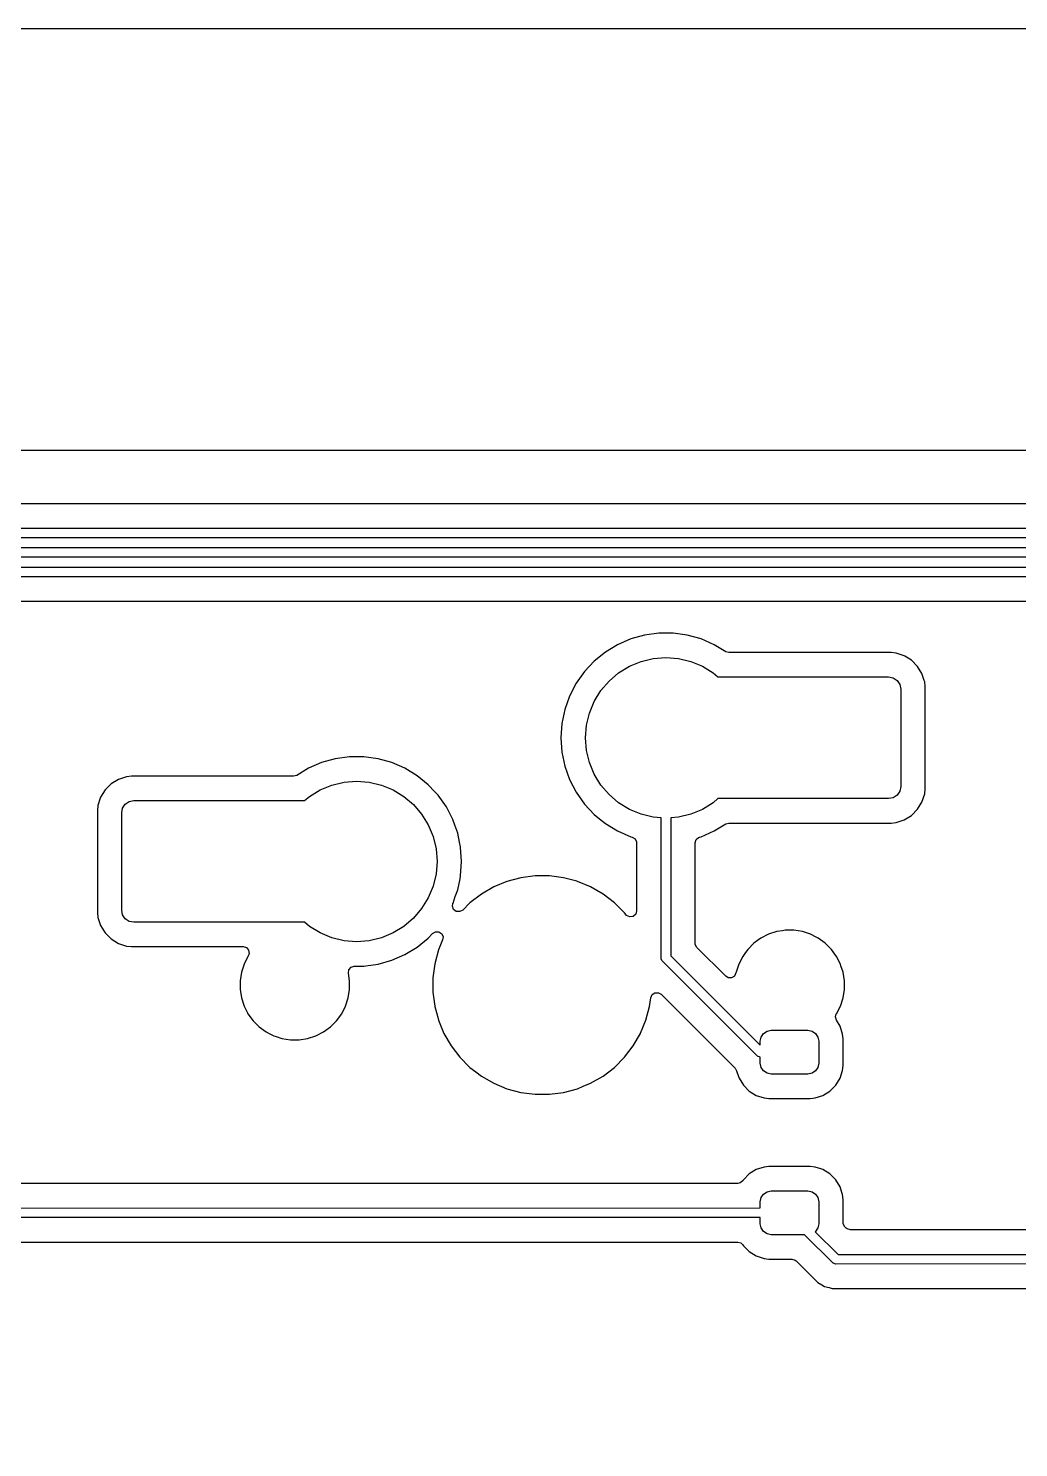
# Model space of a CAD drawing. Header units: millimetres. Extents: x 46 to 4458, y 59 to 1499.
# Drawn here: x 1940.36 to 1960.69, y 915.53 to 944.7 of the extents above; entities that cross this region are included whole.
import ezdxf

# ---------------------------------------------------------------- set-up
doc = ezdxf.new("R2010")
doc.units = ezdxf.units.MM
doc.layers.add('BLACK', color=7, linetype='Continuous')

msp = doc.modelspace()

# ---------------------------------------------------------------- linework, layer by layer
msp.add_lwpolyline([(1739.51188, 833.25441), (1638.06271, 833.5564), (1638.38771, 944.69762), (2107.13583, 944.69762), (2107.13583, 832.69492), (1950.85196, 832.69492)])
at = {"layer": 'BLACK', "linetype": 'Continuous'}
for p, q in [((1856.80163, 936.02944), (2102.68362, 936.02944)), ((2082.1834, 934.93044), (1930.5402, 934.93044)), ((1930.51892, 934.42802), (2082.27007, 934.42994)), ((2082.22674, 934.23186), (1930.50812, 934.22994)), ((2063.57674, 933.83186), (1930.70812, 933.82994)), ((1930.71892, 934.02802), (2063.62007, 934.02994)), ((1930.91886, 933.62802), (2044.97007, 933.62994)), ((2044.92674, 933.43186), (1930.90812, 933.42994)), ((1930.97149, 932.92944), (1984.65482, 932.92944)), ((1952.72627, 932.15045), (1952.45644, 932.03325)), ((1953.00956, 932.22983), (1952.72627, 932.15045)), ((1953.30102, 932.26989), (1953.00956, 932.22983)), ((1953.00956, 932.22983), (1953.00956, 932.22983)), ((1953.59522, 932.26989), (1953.30102, 932.26989)), ((1953.30102, 932.26989), (1953.30102, 932.26989)), ((1953.74095, 932.24986), (1953.59522, 932.26989)), ((1953.59522, 932.26989), (1953.59522, 932.26989)), ((1953.88667, 932.22983), (1953.74095, 932.24986)), ((1953.88668, 932.22983), (1953.88667, 932.22983)), ((1954.16996, 932.15045), (1953.88668, 932.22983)), ((1953.88668, 932.22983), (1953.88668, 932.22983)), ((1954.43979, 932.03325), (1954.16996, 932.15045)), ((1952.20507, 931.88039), (1951.97686, 931.69473)), ((1952.45644, 932.03325), (1952.20507, 931.88039)), ((1952.45644, 932.03325), (1952.45644, 932.03325)), ((1954.4398, 932.03325), (1954.43979, 932.03325)), ((1954.67875, 931.88794), (1954.4398, 932.03325)), ((1954.74318, 931.86989), (1954.67875, 931.88794)), ((1956.12099, 931.86989), (1954.74318, 931.86989)), ((1956.121, 931.86989), (1956.12099, 931.86989)), ((1958.07313, 931.86989), (1956.121, 931.86989)), ((1958.07314, 931.86989), (1958.07313, 931.86989)), ((1958.17591, 931.85939), (1958.07314, 931.86989)), ((1958.17592, 931.85939), (1958.17591, 931.85939)), ((1958.34098, 931.80469), (1958.17592, 931.85939)), ((1958.34245, 931.8042), (1958.34098, 931.80469)), ((1958.34246, 931.8042), (1958.34245, 931.8042)), ((1958.35508, 931.79641), (1958.34246, 931.8042)), ((1958.49178, 931.7121), (1958.35508, 931.79641)), ((1951.97686, 931.69473), (1951.77605, 931.47971)), ((1952.47827, 931.45427), (1952.69904, 931.58955)), ((1952.69904, 931.58955), (1952.93824, 931.68863)), ((1952.93824, 931.68863), (1953.19, 931.74907)), ((1953.19, 931.74907), (1953.44812, 931.76939)), ((1953.44812, 931.76939), (1953.70624, 931.74907)), ((1953.70624, 931.74907), (1953.958, 931.68863)), ((1953.958, 931.68863), (1954.1972, 931.58955)), ((1954.1972, 931.58955), (1954.41797, 931.45427)), ((1958.61583, 931.58804), (1958.49178, 931.7121)), ((1958.70793, 931.43872), (1958.61583, 931.58804)), ((1951.6064, 931.23937), (1951.47105, 930.97815)), ((1951.77605, 931.47971), (1951.6064, 931.23937)), ((1951.6064, 931.23937), (1951.6064, 931.23937)), ((1952.11324, 931.08923), (1952.28139, 931.28611)), ((1952.28139, 931.28611), (1952.47827, 931.45427)), ((1954.41797, 931.45427), (1954.51734, 931.36939)), ((1954.51734, 931.36939), (1956.07312, 931.36939)), ((1956.07312, 931.36939), (1958.02312, 931.36939)), ((1958.02312, 931.36939), (1958.11879, 931.35036)), ((1958.11879, 931.35036), (1958.1999, 931.29616)), ((1958.1999, 931.29616), (1958.25409, 931.21506)), ((1958.25409, 931.21506), (1958.27312, 931.11939)), ((1958.7555, 931.29518), (1958.70793, 931.43872)), ((1958.76312, 931.27219), (1958.7555, 931.29518)), ((1958.76312, 931.27218), (1958.76312, 931.27219)), ((1958.7728, 931.17741), (1958.76312, 931.27218)), ((1951.47105, 930.97815), (1951.37253, 930.70095)), ((1951.97796, 930.86847), (1952.11324, 931.08923)), ((1958.27312, 931.11939), (1958.27312, 929.11939)), ((1958.77362, 931.1694), (1958.7728, 931.17741)), ((1958.77362, 929.06938), (1958.77362, 931.1694)), ((1951.37252, 930.70093), (1951.31267, 930.4129)), ((1951.37253, 930.70095), (1951.37252, 930.70093)), ((1951.81843, 930.3775), (1951.87888, 930.62927)), ((1951.87888, 930.62927), (1951.97796, 930.86847)), ((1951.31267, 930.4129), (1951.29259, 930.11939)), ((1951.31267, 930.4129), (1951.31267, 930.4129)), ((1951.79812, 930.11939), (1951.81843, 930.3775)), ((1951.29259, 930.11939), (1951.31267, 929.82588)), ((1951.81843, 929.86127), (1951.79812, 930.11939)), ((1951.31267, 929.82588), (1951.31267, 929.82587)), ((1951.31267, 929.82587), (1951.37252, 929.53784)), ((1951.87888, 929.60951), (1951.81843, 929.86127)), ((1946.10644, 929.49325), (1945.86749, 929.34794)), ((1946.37627, 929.61045), (1946.10644, 929.49325)), ((1946.10644, 929.49325), (1946.10644, 929.49325)), ((1946.65956, 929.68983), (1946.37627, 929.61045)), ((1946.95102, 929.72989), (1946.65956, 929.68983)), ((1946.65956, 929.68983), (1946.65956, 929.68983)), ((1947.24522, 929.72989), (1946.95102, 929.72989)), ((1946.95102, 929.72989), (1946.95102, 929.72989)), ((1947.39095, 929.70986), (1947.24522, 929.72989)), ((1947.24522, 929.72989), (1947.24522, 929.72989)), ((1947.53667, 929.68983), (1947.39095, 929.70986)), ((1947.53668, 929.68983), (1947.53667, 929.68983)), ((1947.81996, 929.61045), (1947.53668, 929.68983)), ((1947.53668, 929.68983), (1947.53668, 929.68983)), ((1948.08979, 929.49325), (1947.81996, 929.61045)), ((1948.0898, 929.49325), (1948.08979, 929.49325)), ((1948.34116, 929.34039), (1948.0898, 929.49325)), ((1951.37252, 929.53784), (1951.37253, 929.53783)), ((1951.37253, 929.53783), (1951.47105, 929.26063)), ((1951.97796, 929.3703), (1951.87888, 929.60951)), ((1942.05446, 929.1721), (1941.93041, 929.04805)), ((1942.20378, 929.2642), (1942.05446, 929.1721)), ((1942.20379, 929.2642), (1942.20378, 929.2642)), ((1942.37032, 929.31939), (1942.20379, 929.2642)), ((1942.4731, 929.32989), (1942.37032, 929.31939)), ((1942.37032, 929.31939), (1942.37032, 929.31939)), ((1942.47312, 929.32989), (1942.4731, 929.32989)), ((1945.80306, 929.32989), (1942.47312, 929.32989)), ((1945.86749, 929.34794), (1945.80306, 929.32989)), ((1946.58824, 929.14863), (1946.84, 929.20907)), ((1946.84, 929.20907), (1947.09812, 929.22939)), ((1947.09812, 929.22939), (1947.35624, 929.20907)), ((1947.35624, 929.20907), (1947.608, 929.14863)), ((1948.56938, 929.15473), (1948.34116, 929.34039)), ((1948.56938, 929.15472), (1948.56938, 929.15473)), ((1948.70325, 929.01138), (1948.56938, 929.15472)), ((1948.56938, 929.15472), (1948.56938, 929.15472)), ((1951.47105, 929.26063), (1951.6064, 928.99941)), ((1952.11324, 929.14954), (1951.97796, 929.3703)), ((1941.83131, 928.87761), (1941.78312, 928.73218)), ((1941.8383, 928.89872), (1941.83131, 928.87761)), ((1941.83831, 928.89872), (1941.8383, 928.89872)), ((1941.93041, 929.04805), (1941.83831, 928.89872)), ((1946.02889, 928.82939), (1946.12827, 928.91427)), ((1946.12827, 928.91427), (1946.34904, 929.04955)), ((1946.34904, 929.04955), (1946.58824, 929.14863)), ((1947.608, 929.14863), (1947.8472, 929.04955)), ((1947.8472, 929.04955), (1948.06797, 928.91427)), ((1948.06797, 928.91427), (1948.26485, 928.74611)), ((1948.77019, 928.93971), (1948.70325, 929.01138)), ((1948.93984, 928.69937), (1948.77019, 928.93971)), ((1951.6064, 928.99941), (1951.6064, 928.9994)), ((1951.6064, 928.9994), (1951.77605, 928.75906)), ((1952.28139, 928.95266), (1952.11324, 929.14954)), ((1952.47827, 928.78451), (1952.28139, 928.95266)), ((1954.51734, 928.86939), (1954.41797, 928.78451)), ((1955.97312, 928.86939), (1954.51734, 928.86939)), ((1958.02312, 928.86939), (1955.97312, 928.86939)), ((1958.11879, 928.88842), (1958.02312, 928.86939)), ((1958.1999, 928.94261), (1958.11879, 928.88842)), ((1958.25409, 929.02372), (1958.1999, 928.94261)), ((1958.27312, 929.11939), (1958.25409, 929.02372)), ((1958.70793, 928.80005), (1958.76312, 928.96659)), ((1958.76312, 928.96659), (1958.77362, 929.06938)), ((1941.78312, 928.73218), (1941.77262, 928.6294)), ((1941.77262, 928.6294), (1941.77262, 926.52939)), ((1941.78312, 928.73218), (1941.78312, 928.73218)), ((1941.78312, 928.73218), (1941.78312, 928.73218)), ((1942.27312, 928.57939), (1942.29215, 928.67506)), ((1942.27312, 926.57939), (1942.27312, 928.57939)), ((1942.29215, 928.67506), (1942.34634, 928.75616)), ((1942.34634, 928.75616), (1942.42745, 928.81036)), ((1942.42745, 928.81036), (1942.52312, 928.82939)), ((1942.52312, 928.82939), (1944.57312, 928.82939)), ((1944.57312, 928.82939), (1946.02889, 928.82939)), ((1948.26485, 928.74611), (1948.433, 928.54923)), ((1948.93984, 928.69936), (1948.93984, 928.69937)), ((1948.93984, 928.69937), (1948.93984, 928.69937)), ((1949.07519, 928.43815), (1948.93984, 928.69936)), ((1951.77605, 928.75906), (1951.97686, 928.54405)), ((1952.69904, 928.64923), (1952.47827, 928.78451)), ((1952.93824, 928.55014), (1952.69904, 928.64923)), ((1954.1972, 928.64923), (1953.958, 928.55014)), ((1954.41797, 928.78451), (1954.1972, 928.64923)), ((1958.49178, 928.52668), (1958.61583, 928.65073)), ((1958.61583, 928.65073), (1958.70793, 928.80005)), ((1948.433, 928.54923), (1948.56828, 928.32847)), ((1948.56828, 928.32847), (1948.66736, 928.08927)), ((1949.11472, 928.32693), (1949.07519, 928.43815)), ((1949.17371, 928.16095), (1949.11472, 928.32693)), ((1951.97686, 928.54405), (1952.08257, 928.45805)), ((1952.08257, 928.45805), (1952.20507, 928.35839)), ((1952.20507, 928.35839), (1952.20507, 928.35839)), ((1952.20507, 928.35839), (1952.20507, 928.35839)), ((1952.20507, 928.35839), (1952.45644, 928.20553)), ((1953.19, 928.4897), (1952.93824, 928.55014)), ((1953.34881, 928.4772), (1953.19, 928.4897)), ((1953.35004, 925.57988), (1953.34881, 928.4772)), ((1953.70624, 928.4897), (1953.5469, 928.47716)), ((1953.5469, 928.47716), (1953.5481, 925.63817)), ((1953.958, 928.55014), (1953.70624, 928.4897)), ((1954.4398, 928.20553), (1954.67875, 928.35084)), ((1954.67875, 928.35084), (1954.74318, 928.36889)), ((1954.74318, 928.36889), (1955.9231, 928.36889)), ((1955.9231, 928.36889), (1955.92311, 928.36889)), ((1955.92311, 928.36889), (1958.07313, 928.36889)), ((1958.07313, 928.36889), (1958.17592, 928.37939)), ((1958.17592, 928.37939), (1958.34245, 928.43457)), ((1958.34245, 928.43457), (1958.49178, 928.52668)), ((1948.66736, 928.08927), (1948.72781, 927.8375)), ((1949.17371, 928.16093), (1949.17371, 928.16095)), ((1949.2119, 927.97719), (1949.17371, 928.16093)), ((1952.45644, 928.20553), (1952.45644, 928.20553)), ((1952.45644, 928.20553), (1952.72628, 928.08832)), ((1952.72628, 928.08832), (1952.75707, 928.07969)), ((1952.75707, 928.07969), (1952.81632, 928.04265)), ((1952.81632, 928.04265), (1952.84613, 927.97946)), ((1954.04862, 927.96029), (1954.0683, 928.02733)), ((1954.0683, 928.02733), (1954.12111, 928.07308)), ((1954.12111, 928.07308), (1954.13917, 928.07969)), ((1954.13917, 928.07969), (1954.16996, 928.08832)), ((1954.16996, 928.08832), (1954.43979, 928.20552)), ((1954.16996, 928.08832), (1954.16996, 928.08832)), ((1954.43979, 928.20552), (1954.4398, 928.20553)), ((1954.4398, 928.20553), (1954.4398, 928.20553)), ((1948.72781, 927.8375), (1948.74812, 927.57939)), ((1949.23173, 927.88173), (1949.2119, 927.97719)), ((1949.23357, 927.8729), (1949.23173, 927.88173)), ((1949.23381, 927.86941), (1949.23357, 927.8729)), ((1949.23357, 927.8729), (1949.23357, 927.8729)), ((1949.25364, 927.57939), (1949.23381, 927.86941)), ((1952.84613, 927.97946), (1952.84762, 927.96029)), ((1952.84762, 927.96029), (1952.84762, 926.56391)), ((1954.04862, 925.89948), (1954.04862, 927.96029)), ((1948.74812, 927.57939), (1948.72781, 927.32127)), ((1949.23357, 927.28588), (1949.25364, 927.57939)), ((1948.72781, 927.32127), (1948.66736, 927.06951)), ((1949.17371, 926.99784), (1949.22068, 927.22385)), ((1949.22068, 927.22385), (1949.23357, 927.28588)), ((1950.18512, 927.16924), (1949.91332, 927.05665)), ((1950.46932, 927.24539), (1950.18512, 927.16924)), ((1950.761, 927.28379), (1950.46932, 927.24539)), ((1950.76101, 927.28379), (1950.761, 927.28379)), ((1951.05523, 927.28379), (1950.76101, 927.28379)), ((1950.76101, 927.28379), (1950.76101, 927.28379)), ((1951.05524, 927.28379), (1951.05523, 927.28379)), ((1951.05523, 927.28379), (1951.05523, 927.28379)), ((1951.34692, 927.24539), (1951.05524, 927.28379)), ((1951.6172, 927.17296), (1951.34692, 927.24539)), ((1951.34692, 927.24539), (1951.34692, 927.24539)), ((1951.34692, 927.24539), (1951.34692, 927.24539)), ((1951.63111, 927.16924), (1951.6172, 927.17296)), ((1951.90291, 927.05665), (1951.63111, 927.16924)), ((1948.56828, 926.8303), (1948.433, 926.60954)), ((1948.66736, 927.06951), (1948.56828, 926.8303)), ((1949.07672, 926.72492), (1949.12425, 926.85867)), ((1949.12425, 926.85867), (1949.17371, 926.99783)), ((1949.17371, 926.99783), (1949.17371, 926.99784)), ((1949.17371, 926.99784), (1949.17371, 926.99784)), ((1949.65851, 926.90954), (1949.42511, 926.73044)), ((1949.65853, 926.90955), (1949.65851, 926.90954)), ((1949.91331, 927.05665), (1949.65853, 926.90955)), ((1949.91332, 927.05665), (1949.91331, 927.05665)), ((1951.90293, 927.05665), (1951.90291, 927.05665)), ((1952.15771, 926.90955), (1951.90293, 927.05665)), ((1952.15772, 926.90954), (1952.15771, 926.90955)), ((1952.15771, 926.90955), (1952.15771, 926.90955)), ((1952.39113, 926.73044), (1952.15772, 926.90954)), ((1952.15772, 926.90954), (1952.15772, 926.90954)), ((1952.15772, 926.90954), (1952.15772, 926.90954)), ((1941.77262, 926.52939), (1941.77262, 926.52937)), ((1941.77262, 926.52937), (1941.78312, 926.42659)), ((1942.29215, 926.48372), (1942.27312, 926.57939)), ((1948.433, 926.60954), (1948.26485, 926.41266)), ((1949.06401, 926.65954), (1949.07396, 926.71779)), ((1949.08843, 926.59408), (1949.06401, 926.65954)), ((1949.07396, 926.71779), (1949.07519, 926.72061)), ((1949.07519, 926.72062), (1949.07672, 926.72492)), ((1949.07519, 926.72061), (1949.07519, 926.72062)), ((1949.14436, 926.55221), (1949.08843, 926.59408)), ((1949.21405, 926.54722), (1949.14436, 926.55221)), ((1949.27538, 926.58071), (1949.21405, 926.54722)), ((1949.42511, 926.73044), (1949.27538, 926.58071)), ((1952.39114, 926.73043), (1952.39113, 926.73044)), ((1952.59916, 926.5224), (1952.39114, 926.73043)), ((1952.84762, 926.56391), (1952.82793, 926.49687)), ((1941.78312, 926.42659), (1941.78312, 926.42659)), ((1941.78312, 926.42659), (1941.8383, 926.26006)), ((1941.8383, 926.26006), (1941.83831, 926.26005)), ((1941.83831, 926.26005), (1941.87013, 926.20845)), ((1942.34634, 926.40261), (1942.29215, 926.48372)), ((1942.42745, 926.34842), (1942.34634, 926.40261)), ((1942.52312, 926.32939), (1942.42745, 926.34842)), ((1944.44812, 926.32939), (1942.52312, 926.32939)), ((1946.02889, 926.32939), (1944.44812, 926.32939)), ((1946.12827, 926.24451), (1946.02889, 926.32939)), ((1946.34904, 926.10923), (1946.12827, 926.24451)), ((1948.06797, 926.24451), (1947.8472, 926.10923)), ((1948.26485, 926.41266), (1948.06797, 926.24451)), ((1952.59917, 926.52239), (1952.59916, 926.5224)), ((1952.62524, 926.48842), (1952.59917, 926.52239)), ((1952.64242, 926.47019), (1952.62524, 926.48842)), ((1952.70597, 926.44117), (1952.64242, 926.47019)), ((1952.77513, 926.45111), (1952.70597, 926.44117)), ((1952.82793, 926.49687), (1952.77513, 926.45111)), ((1941.87013, 926.20845), (1941.93041, 926.11073)), ((1941.93041, 926.11073), (1942.05446, 925.98668)), ((1942.05446, 925.98668), (1942.20379, 925.89457)), ((1946.58824, 926.01014), (1946.34904, 926.10923)), ((1946.84, 925.9497), (1946.58824, 926.01014)), ((1947.09812, 925.92939), (1946.84, 925.9497)), ((1947.35624, 925.9497), (1947.09812, 925.92939)), ((1947.608, 926.01014), (1947.35624, 925.9497)), ((1947.8472, 926.10923), (1947.608, 926.01014)), ((1948.34117, 925.81839), (1948.56938, 926.00405)), ((1948.56938, 926.00405), (1948.65761, 926.09852)), ((1948.65761, 926.09852), (1948.71775, 926.13408)), ((1948.71775, 926.13408), (1948.78757, 926.13148)), ((1948.86279, 925.96643), (1948.77827, 925.76238)), ((1948.78757, 926.13148), (1948.8449, 926.09154)), ((1948.8449, 926.09154), (1948.87154, 926.02695)), ((1948.87154, 926.02695), (1948.86279, 925.96643)), ((1955.33076, 925.95298), (1955.25491, 925.89787)), ((1955.39823, 926.002), (1955.33076, 925.95298)), ((1955.55608, 926.08243), (1955.39823, 926.002)), ((1955.72456, 926.13717), (1955.55608, 926.08243)), ((1955.55608, 926.08243), (1955.55608, 926.08243)), ((1955.84121, 926.15565), (1955.72456, 926.13717)), ((1955.89954, 926.16489), (1955.84121, 926.15565)), ((1956.0767, 926.16489), (1955.89954, 926.16489)), ((1956.16419, 926.15103), (1956.0767, 926.16489)), ((1956.25168, 926.13717), (1956.16419, 926.15103)), ((1956.42016, 926.08243), (1956.25168, 926.13717)), ((1956.53158, 926.02566), (1956.42016, 926.08243)), ((1956.42016, 926.08243), (1956.42016, 926.08243)), ((1956.57801, 926.002), (1956.53158, 926.02566)), ((1956.72133, 925.89787), (1956.57801, 926.002)), ((1942.20379, 925.89457), (1942.37032, 925.83939)), ((1942.37032, 925.83939), (1942.47311, 925.82889)), ((1942.47311, 925.82889), (1944.40024, 925.82889)), ((1944.40024, 925.82889), (1944.40025, 925.82889)), ((1944.40025, 925.82889), (1944.76717, 925.82889)), ((1944.76717, 925.82889), (1944.83421, 925.8092)), ((1944.83421, 925.8092), (1944.87996, 925.7564)), ((1944.8899, 925.68724), (1944.86749, 925.63201)), ((1944.87996, 925.7564), (1944.8899, 925.68724)), ((1947.81996, 925.54832), (1948.0898, 925.66553)), ((1948.0898, 925.66553), (1948.34117, 925.81839)), ((1948.77827, 925.76238), (1948.70212, 925.47818)), ((1954.05145, 925.87313), (1954.04862, 925.89948)), ((1954.08494, 925.8118), (1954.05145, 925.87313)), ((1954.6777, 925.21904), (1954.08494, 925.8118)), ((1955.08492, 925.71105), (1955.02551, 925.62928)), ((1955.12964, 925.7726), (1955.08492, 925.71105)), ((1955.2549, 925.89787), (1955.12964, 925.7726)), ((1955.12964, 925.7726), (1955.12964, 925.7726)), ((1955.12964, 925.7726), (1955.12964, 925.7726)), ((1955.25491, 925.89787), (1955.2549, 925.89787)), ((1955.2549, 925.89787), (1955.2549, 925.89787)), ((1956.8466, 925.7726), (1956.72133, 925.89787)), ((1956.95073, 925.62928), (1956.8466, 925.7726)), ((1944.78508, 925.47143), (1944.73033, 925.30294)), ((1944.86551, 925.62928), (1944.78508, 925.47143)), ((1944.78508, 925.47143), (1944.78508, 925.47143)), ((1944.86749, 925.63201), (1944.86551, 925.62928)), ((1946.93762, 925.35478), (1946.98262, 925.40823)), ((1946.98262, 925.40823), (1947.04937, 925.42887)), ((1947.04937, 925.42887), (1947.05114, 925.42889)), ((1947.05114, 925.42889), (1947.24522, 925.42889)), ((1947.24522, 925.42889), (1947.28972, 925.435)), ((1947.28972, 925.435), (1947.53667, 925.46895)), ((1947.53667, 925.46895), (1947.81996, 925.54832)), ((1948.70212, 925.47818), (1948.66372, 925.1865)), ((1953.36497, 925.54383), (1953.35004, 925.57988)), ((1953.37741, 925.52868), (1953.36497, 925.54383)), ((1955.33256, 923.57624), (1953.37741, 925.52868)), ((1953.5481, 925.63817), (1955.38812, 923.80071)), ((1954.94508, 925.47143), (1954.89033, 925.30295)), ((1955.02551, 925.62928), (1954.94508, 925.47143)), ((1954.94508, 925.47143), (1954.94508, 925.47143)), ((1956.97743, 925.57689), (1956.95073, 925.62928)), ((1956.98099, 925.5699), (1956.97743, 925.57689)), ((1957.03116, 925.47143), (1956.98099, 925.5699)), ((1957.043, 925.435), (1957.03116, 925.47143)), ((1957.03116, 925.47143), (1957.03116, 925.47143)), ((1957.08591, 925.30294), (1957.043, 925.435)), ((1944.71662, 925.21638), (1944.70262, 925.12797)), ((1944.70262, 925.12797), (1944.70262, 924.95081)), ((1944.73033, 925.30294), (1944.71662, 925.21638)), ((1946.92867, 925.28549), (1946.93762, 925.35478)), ((1946.95362, 925.12797), (1946.92867, 925.28549)), ((1946.95362, 924.95081), (1946.95362, 925.12797)), ((1948.66372, 925.1865), (1948.66372, 925.18649)), ((1948.66372, 925.18649), (1948.66372, 924.89229)), ((1954.72875, 925.18825), (1954.6777, 925.21904)), ((1954.79861, 925.18725), (1954.72875, 925.18825)), ((1954.85793, 925.22418), (1954.79861, 925.18725)), ((1954.88786, 925.28732), (1954.85793, 925.22418)), ((1954.89033, 925.30295), (1954.88786, 925.28732)), ((1957.11362, 925.12797), (1957.08591, 925.30294)), ((1957.11362, 924.95081), (1957.11362, 925.12797)), ((1944.70262, 924.95081), (1944.71014, 924.90331)), ((1944.71014, 924.90331), (1944.73033, 924.77583)), ((1946.92591, 924.77583), (1946.95362, 924.95081)), ((1948.66372, 924.89229), (1948.66372, 924.89227)), ((1948.66372, 924.89227), (1948.70136, 924.60636)), ((1953.11412, 924.60059), (1953.13755, 924.7786)), ((1953.13755, 924.7786), (1953.16582, 924.8425)), ((1953.16582, 924.8425), (1953.22414, 924.88097)), ((1953.22414, 924.88097), (1953.29401, 924.8818)), ((1953.29401, 924.8818), (1953.34817, 924.8501)), ((1953.34817, 924.8501), (1954.87014, 923.32813)), ((1957.08591, 924.77583), (1957.11362, 924.95081)), ((1944.73033, 924.77583), (1944.78508, 924.60735)), ((1944.78508, 924.60735), (1944.78508, 924.60735)), ((1944.78508, 924.60735), (1944.8576, 924.46501)), ((1946.79073, 924.4495), (1946.87116, 924.60735)), ((1946.87116, 924.60735), (1946.92591, 924.77583)), ((1948.70136, 924.60636), (1948.70212, 924.60059)), ((1948.70212, 924.60059), (1948.76915, 924.35044)), ((1953.03797, 924.3164), (1953.11412, 924.60059)), ((1956.95073, 924.4495), (1957.03116, 924.60735)), ((1957.03116, 924.60735), (1957.08591, 924.77583)), ((1944.8576, 924.46501), (1944.86551, 924.4495)), ((1944.86551, 924.4495), (1944.96964, 924.30617)), ((1944.96964, 924.30617), (1945.09491, 924.1809)), ((1946.56133, 924.1809), (1946.6866, 924.30617)), ((1946.6866, 924.30617), (1946.79073, 924.4495)), ((1948.76915, 924.35044), (1948.77827, 924.31639)), ((1948.77827, 924.31639), (1948.89085, 924.04459)), ((1952.92697, 924.04842), (1953.03797, 924.31639)), ((1953.03797, 924.31639), (1953.03797, 924.3164)), ((1953.03797, 924.31639), (1953.03797, 924.31639)), ((1956.93057, 924.38388), (1956.94882, 924.44638)), ((1956.94901, 924.31649), (1956.93057, 924.38388)), ((1956.94882, 924.44638), (1956.95072, 924.44948)), ((1957.02512, 924.19309), (1956.94901, 924.31649)), ((1956.95072, 924.44948), (1956.95073, 924.4495)), ((1945.09491, 924.1809), (1945.23823, 924.07677)), ((1945.23823, 924.07677), (1945.3014, 924.04458)), ((1945.3014, 924.04458), (1945.39608, 923.99635)), ((1945.39608, 923.99635), (1945.39608, 923.99634)), ((1945.39608, 923.99634), (1945.44795, 923.97949)), ((1945.44795, 923.97949), (1945.56456, 923.9416)), ((1945.56456, 923.9416), (1945.73954, 923.91389)), ((1945.73954, 923.91389), (1945.73954, 923.91389)), ((1945.73954, 923.91389), (1945.9167, 923.91389)), ((1945.9167, 923.91389), (1946.09167, 923.9416)), ((1945.9167, 923.91389), (1945.9167, 923.91389)), ((1946.09167, 923.9416), (1946.26016, 923.99635)), ((1946.26016, 923.99635), (1946.41801, 924.07677)), ((1946.41801, 924.07677), (1946.56133, 924.1809)), ((1948.89085, 924.04459), (1948.89086, 924.04458)), ((1948.89086, 924.04458), (1949.03796, 923.7898)), ((1952.77827, 923.78979), (1952.92538, 924.04458)), ((1952.92538, 924.04458), (1952.92697, 924.04842)), ((1955.38812, 923.88439), (1955.40525, 923.97049)), ((1955.40525, 923.97049), (1955.45402, 924.04349)), ((1955.45402, 924.04349), (1955.52702, 924.09226)), ((1955.52702, 924.09226), (1955.61312, 924.10939)), ((1955.61312, 924.10939), (1956.36312, 924.10939)), ((1956.36312, 924.10939), (1956.44922, 924.09226)), ((1956.44922, 924.09226), (1956.52222, 924.04349)), ((1956.52222, 924.04349), (1956.57099, 923.97049)), ((1956.57099, 923.97049), (1956.58812, 923.88439)), ((1957.02512, 924.19308), (1957.02512, 924.19309)), ((1957.02512, 924.19309), (1957.02512, 924.19309)), ((1957.06296, 924.0789), (1957.02512, 924.19308)), ((1957.07847, 924.0321), (1957.06296, 924.0789)), ((1957.08837, 923.93519), (1957.07847, 924.0321)), ((1957.07847, 924.0321), (1957.07847, 924.0321)), ((1957.08862, 923.93273), (1957.08837, 923.93519)), ((1957.08862, 923.38604), (1957.08862, 923.93273)), ((1949.03796, 923.7898), (1949.03797, 923.78978)), ((1949.03797, 923.78978), (1949.21707, 923.55638)), ((1952.59917, 923.55638), (1952.77827, 923.78979)), ((1955.38812, 923.80071), (1955.38812, 923.88439)), ((1956.58812, 923.88439), (1956.58812, 923.43439)), ((1949.21707, 923.55638), (1949.21707, 923.55637)), ((1949.21707, 923.55637), (1949.4251, 923.34834)), ((1949.4251, 923.34834), (1949.42511, 923.34834)), ((1949.42511, 923.34834), (1949.5437, 923.25734)), ((1952.15772, 923.16923), (1952.39113, 923.34834)), ((1952.39113, 923.34834), (1952.59917, 923.55638)), ((1954.87014, 923.32813), (1954.90016, 923.27946)), ((1955.34312, 923.57187), (1955.33256, 923.57624)), ((1955.36861, 923.56131), (1955.34312, 923.57187)), ((1955.38812, 923.55939), (1955.36861, 923.56131)), ((1955.38812, 923.43439), (1955.38812, 923.55939)), ((1955.40525, 923.34828), (1955.38812, 923.43439)), ((1955.45402, 923.27529), (1955.40525, 923.34828)), ((1956.57099, 923.34828), (1956.52222, 923.27529)), ((1956.58812, 923.43439), (1956.57099, 923.34828)), ((1957.07847, 923.28668), (1957.08862, 923.38604)), ((1949.5437, 923.25734), (1949.65852, 923.16923)), ((1949.65852, 923.16923), (1949.65853, 923.16923)), ((1949.65853, 923.16923), (1949.91331, 923.02213)), ((1951.90292, 923.02213), (1952.15772, 923.16923)), ((1954.90016, 923.27946), (1954.93959, 923.16046)), ((1954.93959, 923.16046), (1954.95112, 923.12569)), ((1954.95112, 923.12569), (1954.95112, 923.12568)), ((1954.95112, 923.12568), (1955.04015, 922.98135)), ((1955.52702, 923.22651), (1955.45402, 923.27529)), ((1955.61312, 923.20939), (1955.52702, 923.22651)), ((1956.36312, 923.20939), (1955.61312, 923.20939)), ((1956.44922, 923.22651), (1956.36312, 923.20939)), ((1956.52222, 923.27529), (1956.44922, 923.22651)), ((1956.93609, 922.98134), (1957.02512, 923.12569)), ((1957.02512, 923.12569), (1957.07847, 923.28668)), ((1949.91331, 923.02213), (1949.91332, 923.02212)), ((1949.91332, 923.02212), (1950.18512, 922.90954)), ((1950.18512, 922.90954), (1950.18513, 922.90954)), ((1950.18513, 922.90954), (1950.18513, 922.90954)), ((1950.18513, 922.90954), (1950.46932, 922.83339)), ((1950.46932, 922.83339), (1950.76101, 922.79499)), ((1950.76101, 922.79499), (1950.76102, 922.79499)), ((1950.76102, 922.79499), (1951.05522, 922.79499)), ((1951.05522, 922.79499), (1951.05523, 922.79499)), ((1951.05523, 922.79499), (1951.34692, 922.83339)), ((1951.34692, 922.83339), (1951.63111, 922.90954)), ((1951.63111, 922.90954), (1951.75103, 922.95921)), ((1951.75103, 922.95921), (1951.90291, 923.02212)), ((1951.90291, 923.02212), (1951.90292, 923.02212)), ((1951.90292, 923.02212), (1951.90292, 923.02213)), ((1955.04015, 922.98135), (1955.04015, 922.98134)), ((1955.04015, 922.98134), (1955.16007, 922.86142)), ((1955.16007, 922.86142), (1955.16008, 922.86142)), ((1955.16008, 922.86142), (1955.30441, 922.77239)), ((1955.30441, 922.77239), (1955.30442, 922.77239)), ((1955.30442, 922.77239), (1955.30442, 922.77238)), ((1955.30442, 922.77238), (1955.46541, 922.71904)), ((1956.51083, 922.71904), (1956.67182, 922.77238)), ((1956.67182, 922.77238), (1956.81616, 922.86142)), ((1956.81616, 922.86142), (1956.93609, 922.98134)), ((1955.46541, 922.71904), (1955.56477, 922.70889)), ((1955.56477, 922.70889), (1956.41146, 922.70889)), ((1956.41146, 922.70889), (1956.41147, 922.70889)), ((1956.41147, 922.70889), (1956.46588, 922.71445)), ((1956.41147, 922.70889), (1956.41147, 922.70889)), ((1956.46588, 922.71445), (1956.51083, 922.71904)), ((1955.46541, 921.29974), (1955.30442, 921.24639)), ((1955.56476, 921.30989), (1955.46541, 921.29974)), ((1955.46541, 921.29974), (1955.46541, 921.29974)), ((1955.56478, 921.30989), (1955.56476, 921.30989)), ((1956.41147, 921.30989), (1955.56478, 921.30989)), ((1956.51083, 921.29974), (1956.41147, 921.30989)), ((1956.62978, 921.26032), (1956.51083, 921.29974)), ((1955.02865, 921.01879), (1954.97671, 920.97207)), ((1955.02938, 921.01997), (1955.02865, 921.01879)), ((1955.03169, 921.02372), (1955.02938, 921.01997)), ((1955.04015, 921.03743), (1955.03169, 921.02372)), ((1955.16007, 921.15736), (1955.04015, 921.03743)), ((1955.16008, 921.15736), (1955.16007, 921.15736)), ((1955.30441, 921.24639), (1955.16008, 921.15736)), ((1955.30442, 921.24639), (1955.30441, 921.24639)), ((1956.67182, 921.24639), (1956.62978, 921.26032)), ((1956.81616, 921.15736), (1956.67182, 921.24639)), ((1956.67182, 921.24639), (1956.67182, 921.24639)), ((1956.67182, 921.24639), (1956.67182, 921.24639)), ((1956.93609, 921.03743), (1956.81616, 921.15736)), ((1956.81616, 921.15736), (1956.81616, 921.15736)), ((1957.02512, 920.89309), (1956.93609, 921.03743)), ((1956.93609, 921.03743), (1956.93609, 921.03743)), ((1954.92312, 920.95989), (1936.91998, 920.95989)), ((1954.97671, 920.97207), (1954.92312, 920.95989)), ((1955.40525, 920.67049), (1955.45402, 920.74349)), ((1955.45402, 920.74349), (1955.52702, 920.79226)), ((1955.52702, 920.79226), (1955.61312, 920.80939)), ((1955.61312, 920.80939), (1956.36312, 920.80939)), ((1956.36312, 920.80939), (1956.44922, 920.79226)), ((1956.44922, 920.79226), (1956.52222, 920.74349)), ((1956.52222, 920.74349), (1956.57099, 920.67049)), ((1957.02512, 920.89308), (1957.02512, 920.89309)), ((1957.02512, 920.89309), (1957.02512, 920.89309)), ((1957.06318, 920.77823), (1957.02512, 920.89308)), ((1957.07847, 920.7321), (1957.06318, 920.77823)), ((1957.08862, 920.63274), (1957.07847, 920.7321)), ((1957.07847, 920.7321), (1957.07847, 920.7321)), ((1936.65124, 920.4575), (1955.38812, 920.45933)), ((1955.38812, 920.58439), (1955.40525, 920.67049)), ((1955.38812, 920.45933), (1955.38812, 920.58439)), ((1956.57099, 920.67049), (1956.58812, 920.58439)), ((1956.58812, 920.58439), (1956.58812, 920.13439)), ((1957.08862, 920.63273), (1957.08862, 920.63274)), ((1957.08862, 920.15949), (1957.08862, 920.63273)), ((1955.38812, 920.26125), (1936.69442, 920.25942)), ((1955.38812, 920.13439), (1955.38812, 920.26125)), ((1955.40525, 920.04828), (1955.38812, 920.13439)), ((1956.58812, 920.13439), (1956.57099, 920.04828)), ((1957.09145, 920.13313), (1957.08862, 920.15949)), ((1957.12494, 920.0718), (1957.09145, 920.13313)), ((1955.45402, 919.97529), (1955.40525, 920.04828)), ((1955.52702, 919.92651), (1955.45402, 919.97529)), ((1955.61312, 919.90939), (1955.52702, 919.92651)), ((1956.29777, 919.90939), (1955.61312, 919.90939)), ((1956.88506, 919.32374), (1956.29777, 919.90939)), ((1956.52222, 919.97529), (1956.51624, 919.9713)), ((1956.51624, 919.9713), (1956.98388, 919.50497)), ((1956.57099, 920.04828), (1956.52222, 919.97529)), ((1957.15304, 920.04371), (1957.12494, 920.0718)), ((1957.17368, 920.02707), (1957.15304, 920.04371)), ((1957.24072, 920.00739), (1957.17368, 920.02707)), ((1973.97312, 920.00739), (1957.24072, 920.00739)), ((1937.31719, 919.75889), (1954.92312, 919.75889)), ((1954.92312, 919.75889), (1954.99015, 919.7392)), ((1954.99015, 919.7392), (1955.02865, 919.69998)), ((1955.02865, 919.69998), (1955.04015, 919.68134)), ((1955.04015, 919.68134), (1955.16007, 919.56142)), ((1955.16007, 919.56142), (1955.16008, 919.56142)), ((1955.16008, 919.56142), (1955.30441, 919.47239)), ((1955.30441, 919.47239), (1955.30442, 919.47239)), ((1955.30442, 919.47239), (1955.30442, 919.47238)), ((1955.30442, 919.47238), (1955.46541, 919.41904)), ((1955.46541, 919.41904), (1955.56477, 919.40889)), ((1955.56477, 919.40889), (1956.03802, 919.40889)), ((1956.03802, 919.40889), (1956.10506, 919.3892)), ((1956.10506, 919.3892), (1956.1257, 919.37257)), ((1956.1257, 919.37257), (1956.45576, 919.04251)), ((1956.88766, 919.32266), (1956.88506, 919.32374)), ((1956.92111, 919.30881), (1956.88766, 919.32266)), ((1956.94062, 919.30689), (1956.92111, 919.30881)), ((1974.43812, 919.30874), (1956.94062, 919.30689)), ((1956.98388, 919.50497), (1974.43812, 919.50682)), ((1956.45576, 919.04251), (1956.45577, 919.0425)), ((1956.45577, 919.0425), (1956.4601, 919.03817)), ((1956.4601, 919.03817), (1956.4601, 919.03817)), ((1956.4601, 919.03817), (1956.5719, 918.92637)), ((1956.5719, 918.92637), (1956.57191, 918.92637)), ((1956.57191, 918.92637), (1956.57191, 918.92636)), ((1956.57191, 918.92636), (1956.6536, 918.8792)), ((1956.6536, 918.8792), (1956.70884, 918.84731)), ((1956.70884, 918.84731), (1956.80495, 918.82156)), ((1956.80495, 918.82156), (1956.86156, 918.80639)), ((1956.86156, 918.80639), (1956.86156, 918.80639)), ((1956.86156, 918.80639), (1973.97312, 918.80639))]:
    msp.add_line(p, q, dxfattribs=at)

doc.saveas('drawing.dxf')
